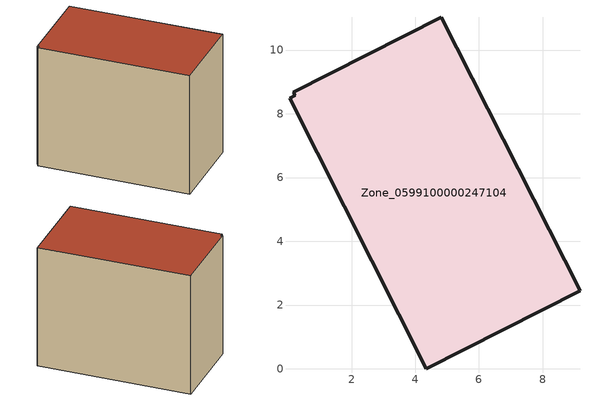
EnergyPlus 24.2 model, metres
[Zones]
Zone_0599100000247104
 floor ground (C_G): 0.17,8.68 4.82,11.03 9.17,2.44 4.35,0 0.05,8.49 0.23,8.58 z3.12
 wall outside (C_F): 9.17,2.44 4.82,11.03 0.17,8.68 0.23,8.58 0.05,8.49 4.35,0 9.17,2.44 z3.12:10.99
 roof outside (C_R): 4.82,11.03 0.17,8.68 0.23,8.58 0.05,8.49 4.35,0 9.17,2.44 z10.99
[BUILDING]
Pand.0599100000247104: North Axis=0; Terrain=City; Loads Convergence Tolerance Value=0.04; Temperature Convergence Tolerance Value=0.4; Solar Distribution=FullExterior; Maximum Number of Warmup Days=25; Minimum Number of Warmup Days=1
[Site:Location]
Rotterdam.The.Hague.AP_ZH_NLD Design_Conditions: Latitude=51.96; Longitude=4.45; Time Zone=1; Elevation=-4.5
[SITE:GROUNDTEMPERATURE:BUILDINGSURFACE]
18, 18, 18, 18, 18, 18, 18, 18, 18, 18, 18, 18
[MATERIAL] Thermal Absorptance=0.9; Solar Absorptance=0.7; Visible Absorptance=0.7
Name | Roughness | Thickness | Conductivity | Density | Specific Heat
G.TI.1975-1991 | MediumSmooth | 0.15 | 0.288461 | 540 | 1210
F.TI.1975-1991 | Rough | 0.3 | 0.230769 | 1920 | 840
R.TI.1975-1991 | MediumRough | 0.2 | 0.153846 | 1500 | 1000
[CONSTRUCTION]
C_G: G.TI.1975-1991
C_F: F.TI.1975-1991
C_R: R.TI.1975-1991
[ZONE]
Zone_0599100000247104: Type=1; Multiplier=1; Ceiling Height=Autocalculate; Volume=Autocalculate; Floor Area=autocalculate; Part of Total Floor Area=Yes
[ZONEINFILTRATION:DESIGNFLOWRATE]
Infil_Zone_0599100000247104: Zone or ZoneList or Space or SpaceList=Zone_0599100000247104; Schedule=AlwaysOn; Design Flow Rate Calculation Method=Flow/Area; Flow Rate per Floor Area=0.003; Constant Term Coefficient=1; Temperature Term Coefficient=0; Velocity Term Coefficient=0; Velocity Squared Term Coefficient=0
[HVACTEMPLATE:ZONE:IDEALLOADSAIRSYSTEM]
Zone_0599100000247104: Maximum Heating Supply Air Temperature=50; Minimum Cooling Supply Air Temperature=13; Maximum Heating Supply Air Humidity Ratio=0.0156; Minimum Cooling Supply Air Humidity Ratio=0.0077; Heating Limit=NoLimit; Cooling Limit=NoLimit; Dehumidification Control Type=ConstantSensibleHeatRatio; Cooling Sensible Heat Ratio=0.7; Dehumidification Setpoint=60; Humidification Control Type=None; Humidification Setpoint=30; Outdoor Air Method=None; Outdoor Air Flow Rate per Person=0.00944; Outdoor Air Flow Rate per Zone Floor Area=0; Outdoor Air Flow Rate per Zone=0; Demand Controlled Ventilation Type=None; Outdoor Air Economizer Type=NoEconomizer; Heat Recovery Type=None; Sensible Heat Recovery Effectiveness=0.7; Latent Heat Recovery Effectiveness=0.65
[ZONECONTROL:THERMOSTAT]
ThermostatControl_Zone_0599100000247104: Zone or ZoneList=Zone_0599100000247104; Control Type Schedule=DualSetpointControlType; Control 1=Thermostat_Zone_0599100000247104; Temperature Difference Between Cutout And Setpoint=0
[THERMOSTATSETPOINT:DUALSETPOINT]
Thermostat_Zone_0599100000247104: Heating Setpoint Temperature Schedule=HeatingSetpoint_Zone_0599100000247104; Cooling Setpoint Temperature Schedule=CoolingSetpoint_Zone_0599100000247104
[SCHEDULE:COMPACT]
HeatingSetpoint_Zone_0599100000247104: Through: 12/31, For: AllDays, Until: 24:00, 21
CoolingSetpoint_Zone_0599100000247104: Through: 12/31, For: AllDays, Until: 24:00, 24
DualSetpointControlType: Through: 12/31, For: AllDays, Until: 24:00, 4
AlwaysOn: Through: 12/31, For: AllDays, Until: 24:00, 1
